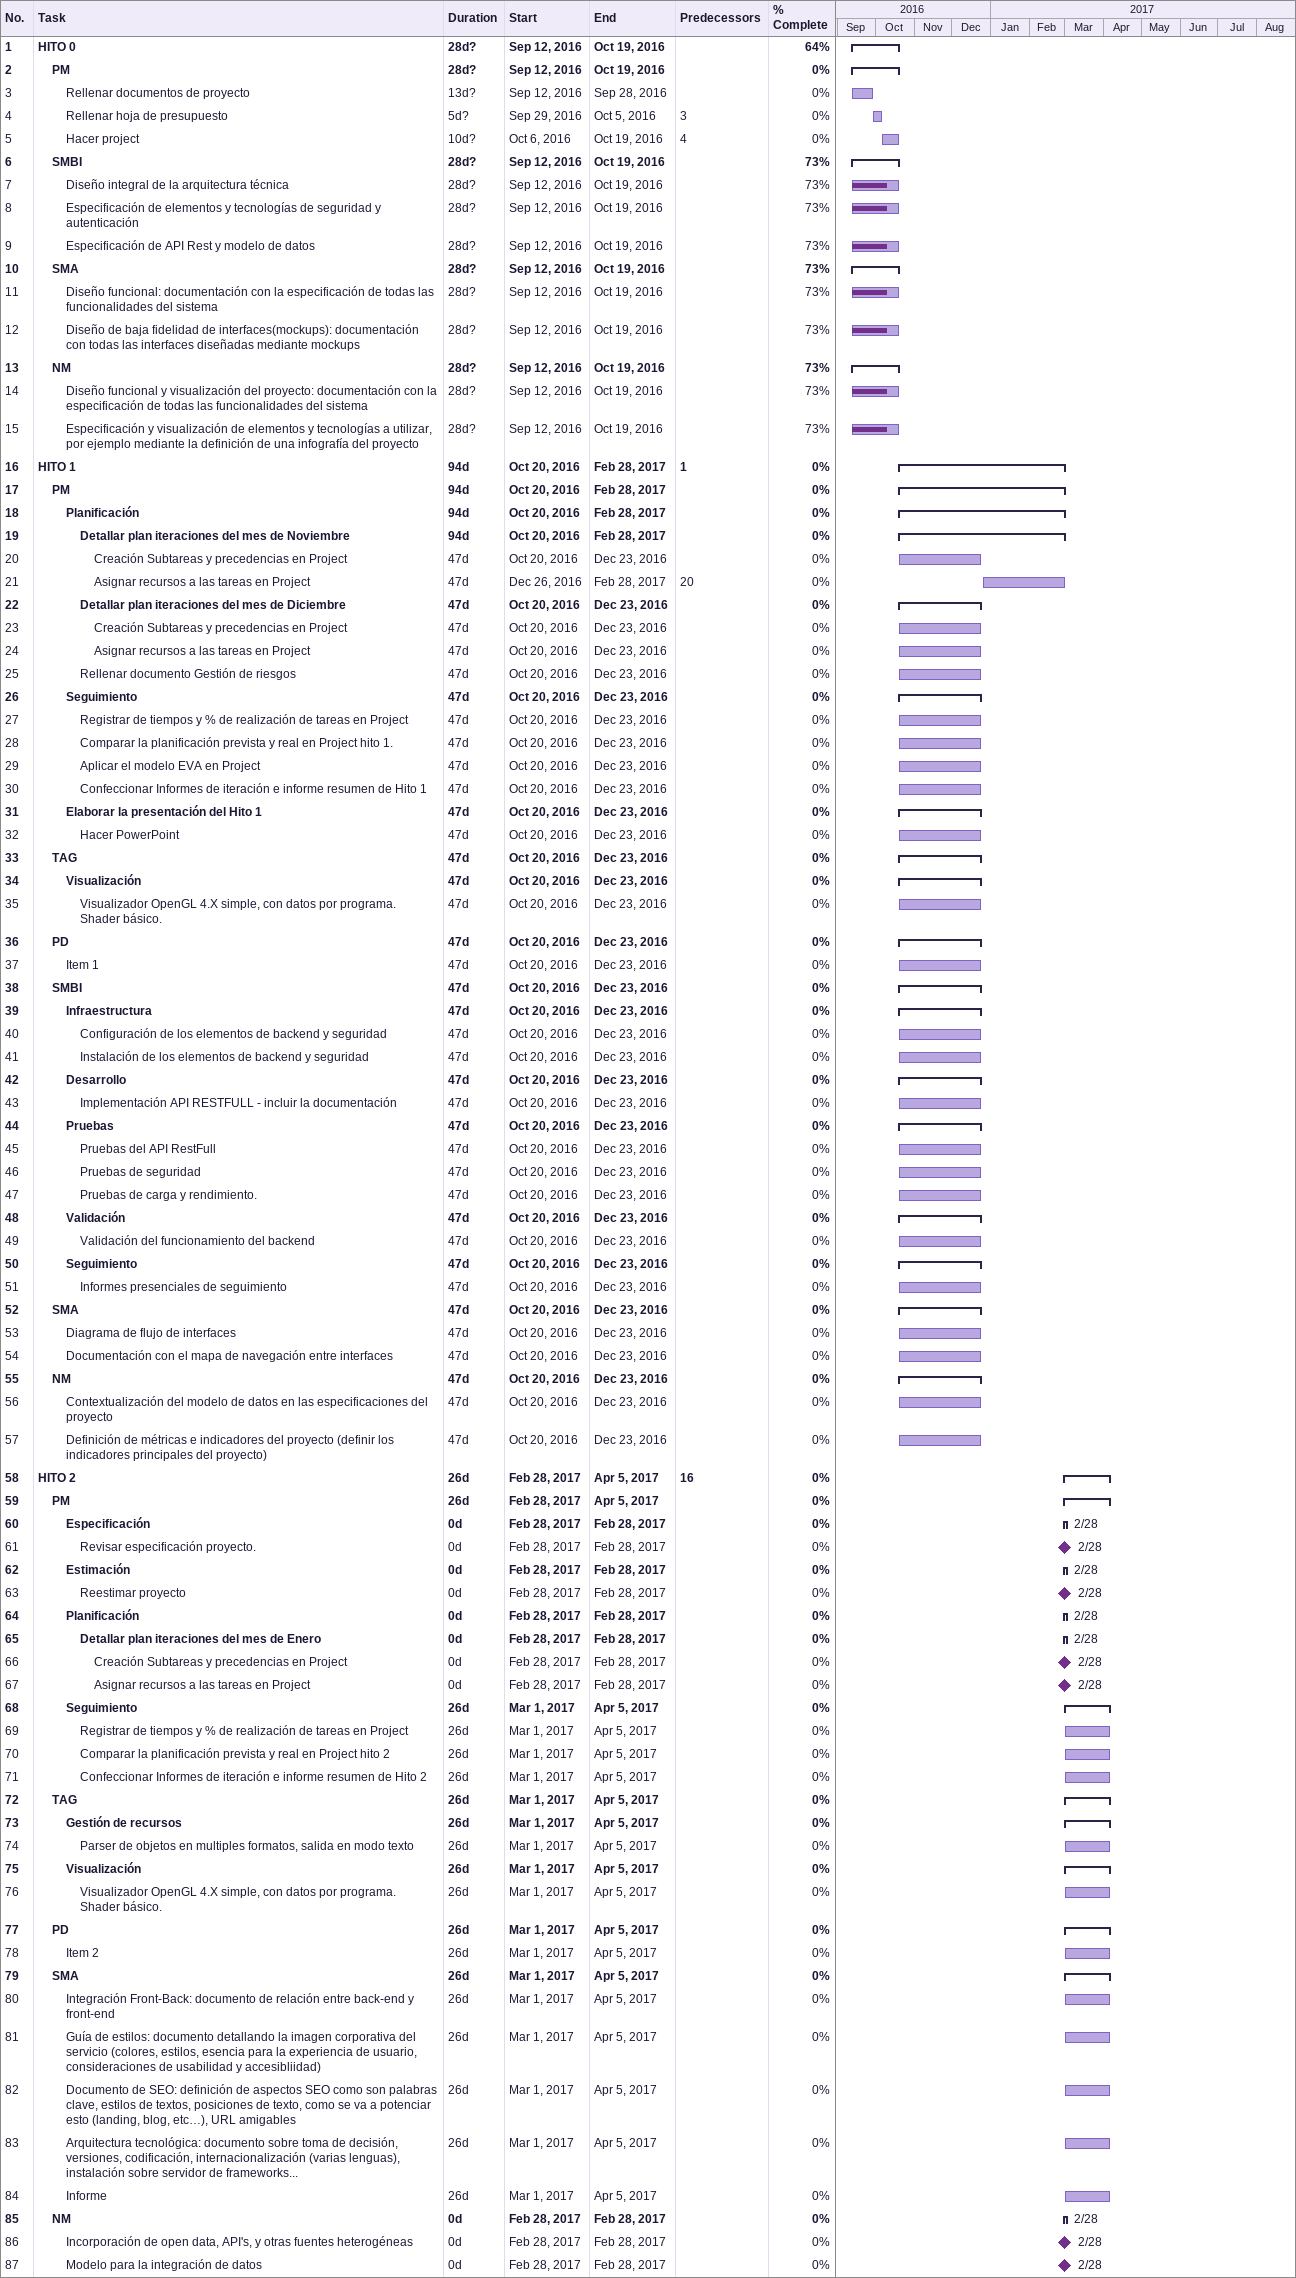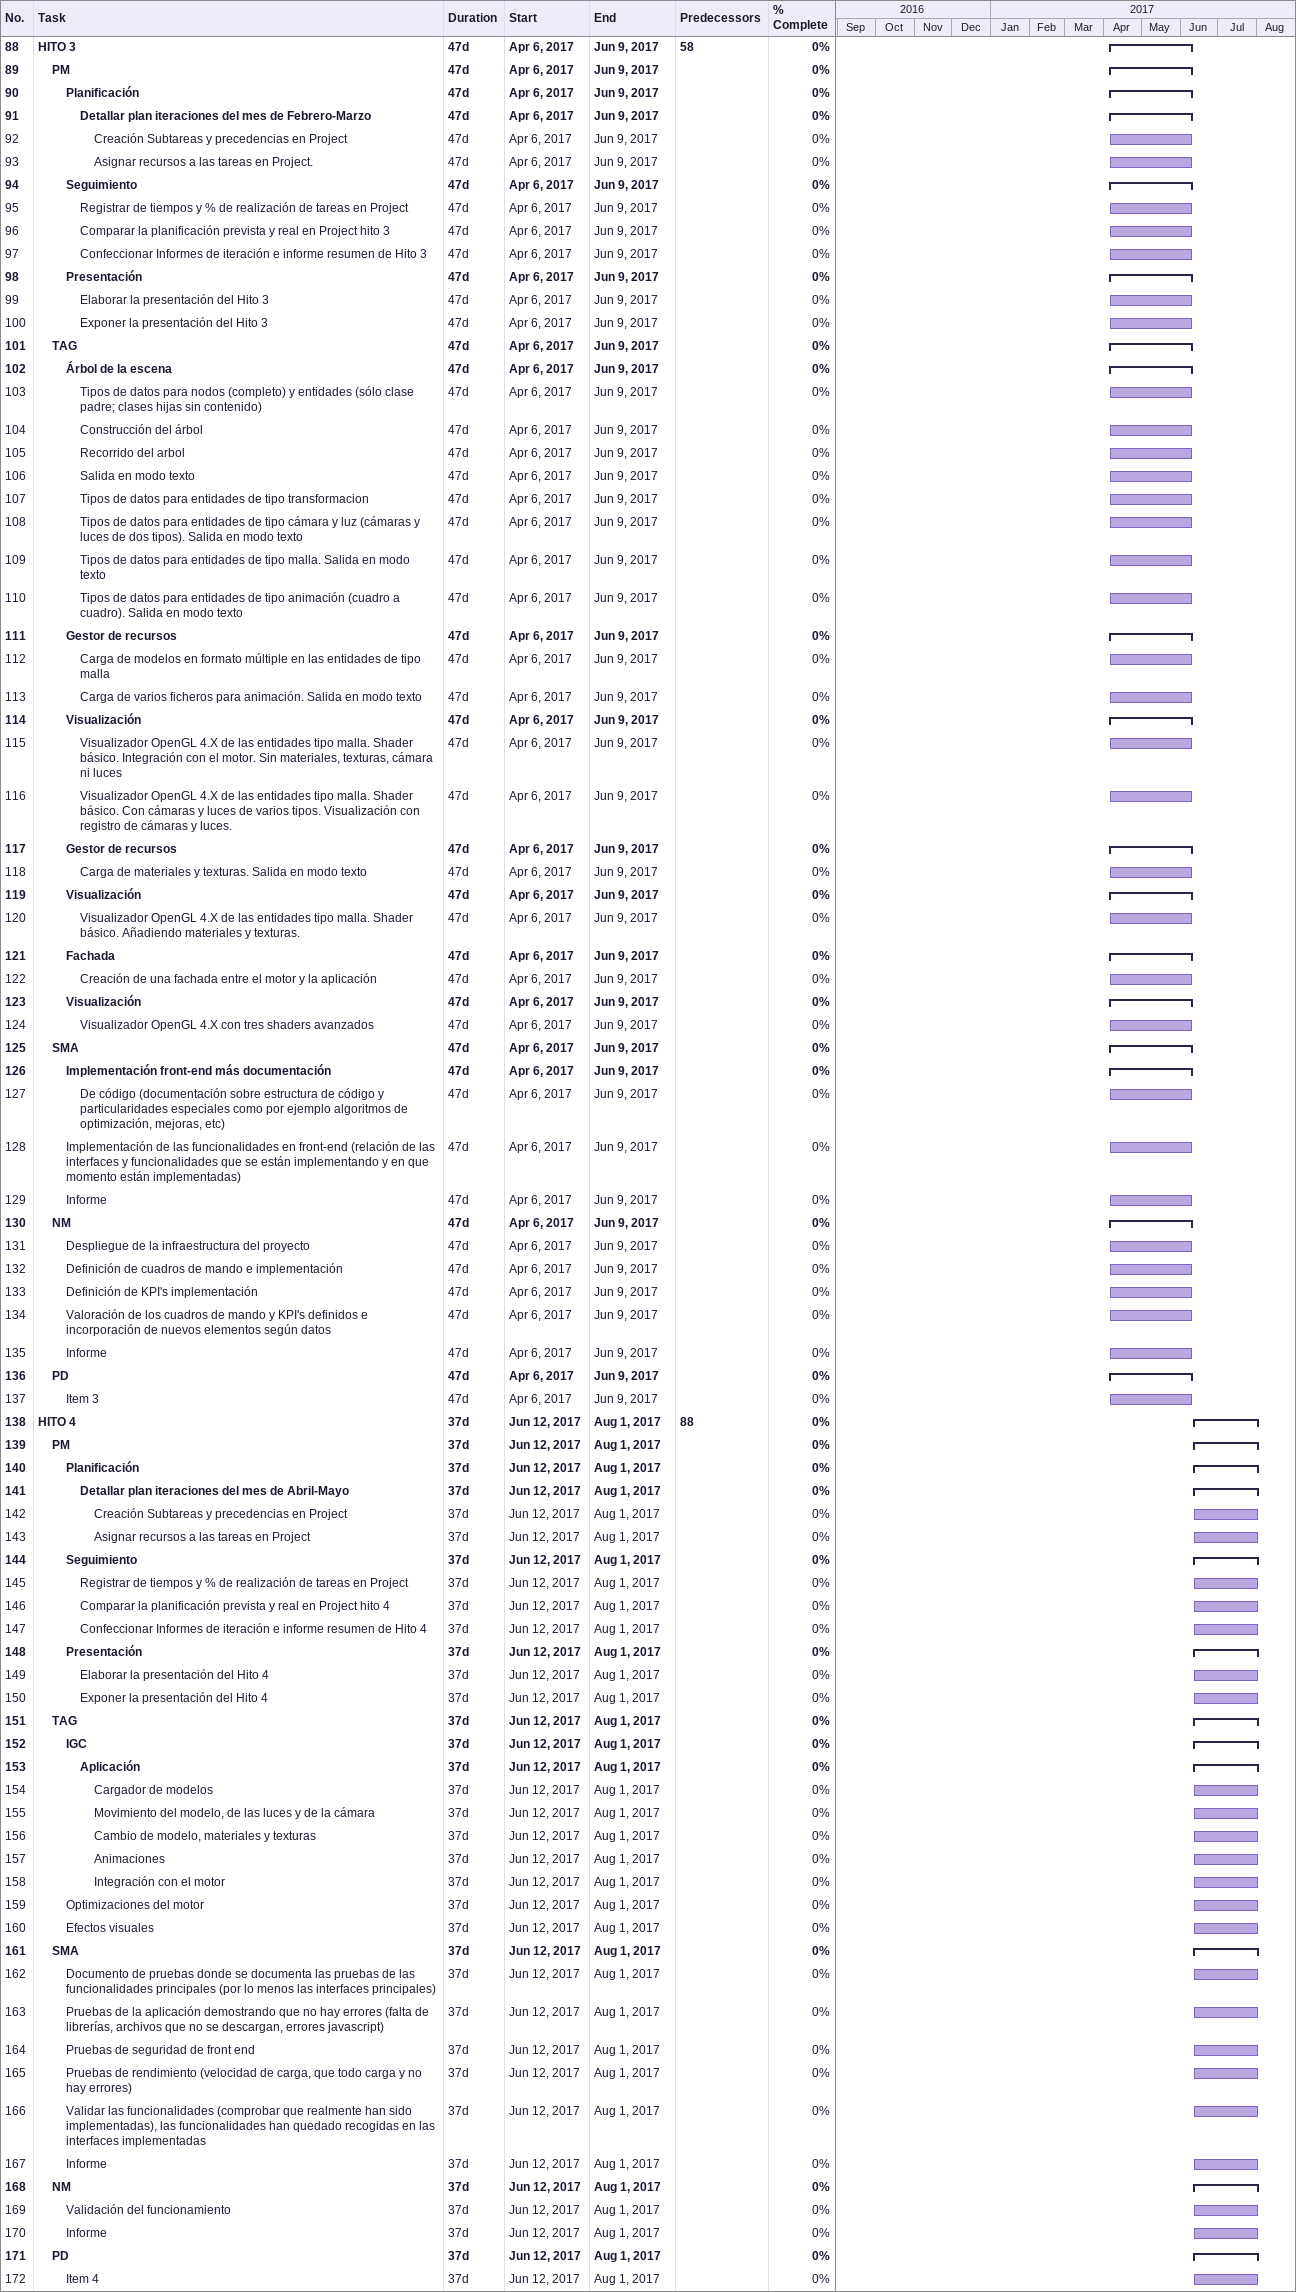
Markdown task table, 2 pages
| ID | Level | Task | Duration | Start | Finish | Predecessors | % complete |
|---|---|---|---|---|---|---|---|
| 1 | 1 | **HITO 0** | 28d? | 2016-09-12 | 2016-10-19 |  | 64 |
| 2 | 2 | **PM** | 28d? | 2016-09-12 | 2016-10-19 |  | 0 |
| 3 | 3 | Rellenar documentos de proyecto | 13d? | 2016-09-12 | 2016-09-28 |  | 0 |
| 4 | 3 | Rellenar hoja de presupuesto | 5d? | 2016-09-29 | 2016-10-05 | 3 | 0 |
| 5 | 3 | Hacer project | 10d? | 2016-10-06 | 2016-10-19 | 4 | 0 |
| 6 | 2 | **SMBI** | 28d? | 2016-09-12 | 2016-10-19 |  | 73 |
| 7 | 3 | Diseño integral de la arquitectura técnica | 28d? | 2016-09-12 | 2016-10-19 |  | 73 |
| 8 | 3 | Especificación de elementos y tecnologías de seguridad y autenticación | 28d? | 2016-09-12 | 2016-10-19 |  | 73 |
| 9 | 3 | Especificación de API Rest y modelo de datos | 28d? | 2016-09-12 | 2016-10-19 |  | 73 |
| 10 | 2 | **SMA** | 28d? | 2016-09-12 | 2016-10-19 |  | 73 |
| 11 | 3 | Diseño funcional: documentación con la especificación de todas las funcionalidades del sistema | 28d? | 2016-09-12 | 2016-10-19 |  | 73 |
| 12 | 3 | Diseño de baja fidelidad de interfaces(mockups): documentación con todas las interfaces diseñadas mediante mockups | 28d? | 2016-09-12 | 2016-10-19 |  | 73 |
| 13 | 2 | **NM** | 28d? | 2016-09-12 | 2016-10-19 |  | 73 |
| 14 | 3 | Diseño funcional y visualización del proyecto: documentación con la especificación de todas las funcionalidades del sistema | 28d? | 2016-09-12 | 2016-10-19 |  | 73 |
| 15 | 3 | Especificación y visualización de elementos y tecnologías a utilizar, por ejemplo mediante la definición de una infografía del proyecto | 28d? | 2016-09-12 | 2016-10-19 |  | 73 |
| 16 | 1 | **HITO 1** | 94d | 2016-10-20 | 2017-02-28 | 1 | 0 |
| 17 | 2 | **PM** | 94d | 2016-10-20 | 2017-02-28 |  | 0 |
| 18 | 3 | **Planificación** | 94d | 2016-10-20 | 2017-02-28 |  | 0 |
| 19 | 4 | **Detallar plan iteraciones del mes de Noviembre** | 94d | 2016-10-20 | 2017-02-28 |  | 0 |
| 20 | 5 | Creación Subtareas y precedencias en Project | 47d | 2016-10-20 | 2016-12-23 |  | 0 |
| 21 | 5 | Asignar recursos a las tareas en Project | 47d | 2016-12-26 | 2017-02-28 | 20 | 0 |
| 22 | 4 | **Detallar plan iteraciones del mes de Diciembre** | 47d | 2016-10-20 | 2016-12-23 |  | 0 |
| 23 | 5 | Creación Subtareas y precedencias en Project | 47d | 2016-10-20 | 2016-12-23 |  | 0 |
| 24 | 5 | Asignar recursos a las tareas en Project | 47d | 2016-10-20 | 2016-12-23 |  | 0 |
| 25 | 4 | Rellenar documento Gestión de riesgos | 47d | 2016-10-20 | 2016-12-23 |  | 0 |
| 26 | 3 | **Seguimiento** | 47d | 2016-10-20 | 2016-12-23 |  | 0 |
| 27 | 4 | Registrar de tiempos y % de realización de tareas en Project | 47d | 2016-10-20 | 2016-12-23 |  | 0 |
| 28 | 4 | Comparar la planificación prevista y real en Project hito 1. | 47d | 2016-10-20 | 2016-12-23 |  | 0 |
| 29 | 4 | Aplicar el modelo EVA en Project | 47d | 2016-10-20 | 2016-12-23 |  | 0 |
| 30 | 4 | Confeccionar Informes de iteración e informe resumen de Hito 1 | 47d | 2016-10-20 | 2016-12-23 |  | 0 |
| 31 | 3 | **Elaborar la presentación del Hito 1** | 47d | 2016-10-20 | 2016-12-23 |  | 0 |
| 32 | 4 | Hacer PowerPoint | 47d | 2016-10-20 | 2016-12-23 |  | 0 |
| 33 | 2 | **TAG** | 47d | 2016-10-20 | 2016-12-23 |  | 0 |
| 34 | 3 | **Visualización** | 47d | 2016-10-20 | 2016-12-23 |  | 0 |
| 35 | 4 | Visualizador OpenGL 4.X simple, con datos por programa. Shader básico. | 47d | 2016-10-20 | 2016-12-23 |  | 0 |
| 36 | 2 | **PD** | 47d | 2016-10-20 | 2016-12-23 |  | 0 |
| 37 | 3 | Item 1 | 47d | 2016-10-20 | 2016-12-23 |  | 0 |
| 38 | 2 | **SMBI** | 47d | 2016-10-20 | 2016-12-23 |  | 0 |
| 39 | 3 | **Infraestructura** | 47d | 2016-10-20 | 2016-12-23 |  | 0 |
| 40 | 4 | Configuración de los elementos de backend y seguridad | 47d | 2016-10-20 | 2016-12-23 |  | 0 |
| 41 | 4 | Instalación de los elementos de backend y seguridad | 47d | 2016-10-20 | 2016-12-23 |  | 0 |
| 42 | 3 | **Desarrollo** | 47d | 2016-10-20 | 2016-12-23 |  | 0 |
| 43 | 4 | Implementación API RESTFULL - incluir la documentación | 47d | 2016-10-20 | 2016-12-23 |  | 0 |
| 44 | 3 | **Pruebas** | 47d | 2016-10-20 | 2016-12-23 |  | 0 |
| 45 | 4 | Pruebas del API RestFull | 47d | 2016-10-20 | 2016-12-23 |  | 0 |
| 46 | 4 | Pruebas de seguridad | 47d | 2016-10-20 | 2016-12-23 |  | 0 |
| 47 | 4 | Pruebas de carga y rendimiento. | 47d | 2016-10-20 | 2016-12-23 |  | 0 |
| 48 | 3 | **Validación** | 47d | 2016-10-20 | 2016-12-23 |  | 0 |
| 49 | 4 | Validación del funcionamiento del backend | 47d | 2016-10-20 | 2016-12-23 |  | 0 |
| 50 | 3 | **Seguimiento** | 47d | 2016-10-20 | 2016-12-23 |  | 0 |
| 51 | 4 | Informes presenciales de seguimiento | 47d | 2016-10-20 | 2016-12-23 |  | 0 |
| 52 | 2 | **SMA** | 47d | 2016-10-20 | 2016-12-23 |  | 0 |
| 53 | 3 | Diagrama de flujo de interfaces | 47d | 2016-10-20 | 2016-12-23 |  | 0 |
| 54 | 3 | Documentación con el mapa de navegación entre interfaces | 47d | 2016-10-20 | 2016-12-23 |  | 0 |
| 55 | 2 | **NM** | 47d | 2016-10-20 | 2016-12-23 |  | 0 |
| 56 | 3 | Contextualización del modelo de datos en las especificaciones del proyecto | 47d | 2016-10-20 | 2016-12-23 |  | 0 |
| 57 | 3 | Definición de métricas e indicadores del proyecto (definir los indicadores principales del proyecto) | 47d | 2016-10-20 | 2016-12-23 |  | 0 |
| 58 | 1 | **HITO 2** | 26d | 2017-02-28 | 2017-04-05 | 16 | 0 |
| 59 | 2 | **PM** | 26d | 2017-02-28 | 2017-04-05 |  | 0 |
| 60 | 3 | **Especificación** | 0d | 2017-02-28 | 2017-02-28 |  | 0 |
| 61 | 4 | Revisar especificación proyecto. | 0d | 2017-02-28 | 2017-02-28 |  | 0 |
| 62 | 3 | **Estimación** | 0d | 2017-02-28 | 2017-02-28 |  | 0 |
| 63 | 4 | Reestimar proyecto | 0d | 2017-02-28 | 2017-02-28 |  | 0 |
| 64 | 3 | **Planificación** | 0d | 2017-02-28 | 2017-02-28 |  | 0 |
| 65 | 4 | **Detallar plan iteraciones del mes de Enero** | 0d | 2017-02-28 | 2017-02-28 |  | 0 |
| 66 | 5 | Creación Subtareas y precedencias en Project | 0d | 2017-02-28 | 2017-02-28 |  | 0 |
| 67 | 5 | Asignar recursos a las tareas en Project | 0d | 2017-02-28 | 2017-02-28 |  | 0 |
| 68 | 3 | **Seguimiento** | 26d | 2017-03-01 | 2017-04-05 |  | 0 |
| 69 | 4 | Registrar de tiempos y % de realización de tareas en Project | 26d | 2017-03-01 | 2017-04-05 |  | 0 |
| 70 | 4 | Comparar la planificación prevista y real en Project hito 2 | 26d | 2017-03-01 | 2017-04-05 |  | 0 |
| 71 | 4 | Confeccionar Informes de iteración e informe resumen de Hito 2 | 26d | 2017-03-01 | 2017-04-05 |  | 0 |
| 72 | 2 | **TAG** | 26d | 2017-03-01 | 2017-04-05 |  | 0 |
| 73 | 3 | **Gestión de recursos** | 26d | 2017-03-01 | 2017-04-05 |  | 0 |
| 74 | 4 | Parser de objetos en multiples formatos, salida en modo texto | 26d | 2017-03-01 | 2017-04-05 |  | 0 |
| 75 | 3 | **Visualización** | 26d | 2017-03-01 | 2017-04-05 |  | 0 |
| 76 | 4 | Visualizador OpenGL 4.X simple, con datos por programa. Shader básico. | 26d | 2017-03-01 | 2017-04-05 |  | 0 |
| 77 | 2 | **PD** | 26d | 2017-03-01 | 2017-04-05 |  | 0 |
| 78 | 3 | Item 2 | 26d | 2017-03-01 | 2017-04-05 |  | 0 |
| 79 | 2 | **SMA** | 26d | 2017-03-01 | 2017-04-05 |  | 0 |
| 80 | 3 | Integración Front-Back: documento de relación entre back-end y front-end | 26d | 2017-03-01 | 2017-04-05 |  | 0 |
| 81 | 3 | Guía de estilos: documento detallando la imagen corporativa del servicio (colores, estilos, esencia para la experiencia de usuario, consideraciones de usabilidad y accesibliidad) | 26d | 2017-03-01 | 2017-04-05 |  | 0 |
| 82 | 3 | Documento de SEO: definición de aspectos SEO como son palabras clave, estilos de textos, posiciones de texto, como se va a potenciar esto (landing, blog, etc…), URL amigables | 26d | 2017-03-01 | 2017-04-05 |  | 0 |
| 83 | 3 | Arquitectura tecnológica: documento sobre toma de decisión, versiones, codificación, internacionalización (varias lenguas), instalación sobre servidor de frameworks... | 26d | 2017-03-01 | 2017-04-05 |  | 0 |
| 84 | 3 | Informe | 26d | 2017-03-01 | 2017-04-05 |  | 0 |
| 85 | 2 | **NM** | 0d | 2017-02-28 | 2017-02-28 |  | 0 |
| 86 | 3 | Incorporación de open data, API's, y otras fuentes heterogéneas | 0d | 2017-02-28 | 2017-02-28 |  | 0 |
| 87 | 3 | Modelo para la integración de datos | 0d | 2017-02-28 | 2017-02-28 |  | 0 |
| 88 | 1 | **HITO 3** | 47d | 2017-04-06 | 2017-06-09 | 58 | 0 |
| 89 | 2 | **PM** | 47d | 2017-04-06 | 2017-06-09 |  | 0 |
| 90 | 3 | **Planificación** | 47d | 2017-04-06 | 2017-06-09 |  | 0 |
| 91 | 4 | **Detallar plan iteraciones del mes de Febrero-Marzo** | 47d | 2017-04-06 | 2017-06-09 |  | 0 |
| 92 | 5 | Creación Subtareas y precedencias en Project | 47d | 2017-04-06 | 2017-06-09 |  | 0 |
| 93 | 5 | Asignar recursos a las tareas en Project. | 47d | 2017-04-06 | 2017-06-09 |  | 0 |
| 94 | 3 | **Seguimiento** | 47d | 2017-04-06 | 2017-06-09 |  | 0 |
| 95 | 4 | Registrar de tiempos y % de realización de tareas en Project | 47d | 2017-04-06 | 2017-06-09 |  | 0 |
| 96 | 4 | Comparar la planificación prevista y real en Project hito 3 | 47d | 2017-04-06 | 2017-06-09 |  | 0 |
| 97 | 4 | Confeccionar Informes de iteración e informe resumen de Hito 3 | 47d | 2017-04-06 | 2017-06-09 |  | 0 |
| 98 | 3 | **Presentación** | 47d | 2017-04-06 | 2017-06-09 |  | 0 |
| 99 | 4 | Elaborar la presentación del Hito 3 | 47d | 2017-04-06 | 2017-06-09 |  | 0 |
| 100 | 4 | Exponer la presentación del Hito 3 | 47d | 2017-04-06 | 2017-06-09 |  | 0 |
| 101 | 2 | **TAG** | 47d | 2017-04-06 | 2017-06-09 |  | 0 |
| 102 | 3 | **Árbol de la escena** | 47d | 2017-04-06 | 2017-06-09 |  | 0 |
| 103 | 4 | Tipos de datos para nodos (completo) y entidades (sólo clase padre; clases hijas sin contenido) | 47d | 2017-04-06 | 2017-06-09 |  | 0 |
| 104 | 4 | Construcción del árbol | 47d | 2017-04-06 | 2017-06-09 |  | 0 |
| 105 | 4 | Recorrido del arbol | 47d | 2017-04-06 | 2017-06-09 |  | 0 |
| 106 | 4 | Salida en modo texto | 47d | 2017-04-06 | 2017-06-09 |  | 0 |
| 107 | 4 | Tipos de datos para entidades de tipo transformacion | 47d | 2017-04-06 | 2017-06-09 |  | 0 |
| 108 | 4 | Tipos de datos para entidades de tipo cámara y luz (cámaras y luces de dos tipos). Salida en modo texto | 47d | 2017-04-06 | 2017-06-09 |  | 0 |
| 109 | 4 | Tipos de datos para entidades de tipo malla. Salida en modo texto | 47d | 2017-04-06 | 2017-06-09 |  | 0 |
| 110 | 4 | Tipos de datos para entidades de tipo animación (cuadro a cuadro). Salida en modo texto | 47d | 2017-04-06 | 2017-06-09 |  | 0 |
| 111 | 3 | **Gestor de recursos** | 47d | 2017-04-06 | 2017-06-09 |  | 0 |
| 112 | 4 | Carga de modelos en formato múltiple en las entidades de tipo malla | 47d | 2017-04-06 | 2017-06-09 |  | 0 |
| 113 | 4 | Carga de varios ficheros para animación. Salida en modo texto | 47d | 2017-04-06 | 2017-06-09 |  | 0 |
| 114 | 3 | **Visualización** | 47d | 2017-04-06 | 2017-06-09 |  | 0 |
| 115 | 4 | Visualizador OpenGL 4.X de las entidades tipo malla. Shader básico. Integración con el motor. Sin materiales, texturas, cámara ni luces | 47d | 2017-04-06 | 2017-06-09 |  | 0 |
| 116 | 4 | Visualizador OpenGL 4.X de las entidades tipo malla. Shader básico. Con cámaras y luces de varios tipos. Visualización con registro de cámaras y luces. | 47d | 2017-04-06 | 2017-06-09 |  | 0 |
| 117 | 3 | **Gestor de recursos** | 47d | 2017-04-06 | 2017-06-09 |  | 0 |
| 118 | 4 | Carga de materiales y texturas. Salida en modo texto | 47d | 2017-04-06 | 2017-06-09 |  | 0 |
| 119 | 3 | **Visualización** | 47d | 2017-04-06 | 2017-06-09 |  | 0 |
| 120 | 4 | Visualizador OpenGL 4.X de las entidades tipo malla. Shader básico. Añadiendo materiales y texturas. | 47d | 2017-04-06 | 2017-06-09 |  | 0 |
| 121 | 3 | **Fachada** | 47d | 2017-04-06 | 2017-06-09 |  | 0 |
| 122 | 4 | Creación de una fachada entre el motor y la aplicación | 47d | 2017-04-06 | 2017-06-09 |  | 0 |
| 123 | 3 | **Visualización** | 47d | 2017-04-06 | 2017-06-09 |  | 0 |
| 124 | 4 | Visualizador OpenGL 4.X con tres shaders avanzados | 47d | 2017-04-06 | 2017-06-09 |  | 0 |
| 125 | 2 | **SMA** | 47d | 2017-04-06 | 2017-06-09 |  | 0 |
| 126 | 3 | **Implementación front-end más documentación** | 47d | 2017-04-06 | 2017-06-09 |  | 0 |
| 127 | 4 | De código (documentación sobre estructura de código y particularidades especiales como por ejemplo algoritmos de optimización, mejoras, etc) | 47d | 2017-04-06 | 2017-06-09 |  | 0 |
| 128 | 3 | Implementación de las funcionalidades en front-end (relación de las interfaces y funcionalidades que se están implementando y en que momento están implementadas) | 47d | 2017-04-06 | 2017-06-09 |  | 0 |
| 129 | 3 | Informe | 47d | 2017-04-06 | 2017-06-09 |  | 0 |
| 130 | 2 | **NM** | 47d | 2017-04-06 | 2017-06-09 |  | 0 |
| 131 | 3 | Despliegue de la infraestructura del proyecto | 47d | 2017-04-06 | 2017-06-09 |  | 0 |
| 132 | 3 | Definición de cuadros de mando e implementación | 47d | 2017-04-06 | 2017-06-09 |  | 0 |
| 133 | 3 | Definición de KPI's implementación | 47d | 2017-04-06 | 2017-06-09 |  | 0 |
| 134 | 3 | Valoración de los cuadros de mando y KPI's definidos e incorporación de nuevos elementos según datos | 47d | 2017-04-06 | 2017-06-09 |  | 0 |
| 135 | 3 | Informe | 47d | 2017-04-06 | 2017-06-09 |  | 0 |
| 136 | 2 | **PD** | 47d | 2017-04-06 | 2017-06-09 |  | 0 |
| 137 | 3 | Item 3 | 47d | 2017-04-06 | 2017-06-09 |  | 0 |
| 138 | 1 | **HITO 4** | 37d | 2017-06-12 | 2017-08-01 | 88 | 0 |
| 139 | 2 | **PM** | 37d | 2017-06-12 | 2017-08-01 |  | 0 |
| 140 | 3 | **Planificación** | 37d | 2017-06-12 | 2017-08-01 |  | 0 |
| 141 | 4 | **Detallar plan iteraciones del mes de Abril-Mayo** | 37d | 2017-06-12 | 2017-08-01 |  | 0 |
| 142 | 5 | Creación Subtareas y precedencias en Project | 37d | 2017-06-12 | 2017-08-01 |  | 0 |
| 143 | 5 | Asignar recursos a las tareas en Project | 37d | 2017-06-12 | 2017-08-01 |  | 0 |
| 144 | 3 | **Seguimiento** | 37d | 2017-06-12 | 2017-08-01 |  | 0 |
| 145 | 4 | Registrar de tiempos y % de realización de tareas en Project | 37d | 2017-06-12 | 2017-08-01 |  | 0 |
| 146 | 4 | Comparar la planificación prevista y real en Project hito 4 | 37d | 2017-06-12 | 2017-08-01 |  | 0 |
| 147 | 4 | Confeccionar Informes de iteración e informe resumen de Hito 4 | 37d | 2017-06-12 | 2017-08-01 |  | 0 |
| 148 | 3 | **Presentación** | 37d | 2017-06-12 | 2017-08-01 |  | 0 |
| 149 | 4 | Elaborar la presentación del Hito 4 | 37d | 2017-06-12 | 2017-08-01 |  | 0 |
| 150 | 4 | Exponer la presentación del Hito 4 | 37d | 2017-06-12 | 2017-08-01 |  | 0 |
| 151 | 2 | **TAG** | 37d | 2017-06-12 | 2017-08-01 |  | 0 |
| 152 | 3 | **IGC** | 37d | 2017-06-12 | 2017-08-01 |  | 0 |
| 153 | 4 | **Aplicación** | 37d | 2017-06-12 | 2017-08-01 |  | 0 |
| 154 | 5 | Cargador de modelos | 37d | 2017-06-12 | 2017-08-01 |  | 0 |
| 155 | 5 | Movimiento del modelo, de las luces y de la cámara | 37d | 2017-06-12 | 2017-08-01 |  | 0 |
| 156 | 5 | Cambio de modelo, materiales y texturas | 37d | 2017-06-12 | 2017-08-01 |  | 0 |
| 157 | 5 | Animaciones | 37d | 2017-06-12 | 2017-08-01 |  | 0 |
| 158 | 5 | Integración con el motor | 37d | 2017-06-12 | 2017-08-01 |  | 0 |
| 159 | 3 | Optimizaciones del motor | 37d | 2017-06-12 | 2017-08-01 |  | 0 |
| 160 | 3 | Efectos visuales | 37d | 2017-06-12 | 2017-08-01 |  | 0 |
| 161 | 2 | **SMA** | 37d | 2017-06-12 | 2017-08-01 |  | 0 |
| 162 | 3 | Documento de pruebas donde se documenta las pruebas de las funcionalidades principales (por lo menos las interfaces principales) | 37d | 2017-06-12 | 2017-08-01 |  | 0 |
| 163 | 3 | Pruebas de la aplicación demostrando que no hay errores (falta de librerías, archivos que no se descargan, errores javascript) | 37d | 2017-06-12 | 2017-08-01 |  | 0 |
| 164 | 3 | Pruebas de seguridad de front end | 37d | 2017-06-12 | 2017-08-01 |  | 0 |
| 165 | 3 | Pruebas de rendimiento (velocidad de carga, que todo carga y no hay errores) | 37d | 2017-06-12 | 2017-08-01 |  | 0 |
| 166 | 3 | Validar las funcionalidades (comprobar que realmente han sido implementadas), las funcionalidades han quedado recogidas en las interfaces implementadas | 37d | 2017-06-12 | 2017-08-01 |  | 0 |
| 167 | 3 | Informe | 37d | 2017-06-12 | 2017-08-01 |  | 0 |
| 168 | 2 | **NM** | 37d | 2017-06-12 | 2017-08-01 |  | 0 |
| 169 | 3 | Validación del funcionamiento | 37d | 2017-06-12 | 2017-08-01 |  | 0 |
| 170 | 3 | Informe | 37d | 2017-06-12 | 2017-08-01 |  | 0 |
| 171 | 2 | **PD** | 37d | 2017-06-12 | 2017-08-01 |  | 0 |
| 172 | 3 | Item 4 | 37d | 2017-06-12 | 2017-08-01 |  | 0 |
